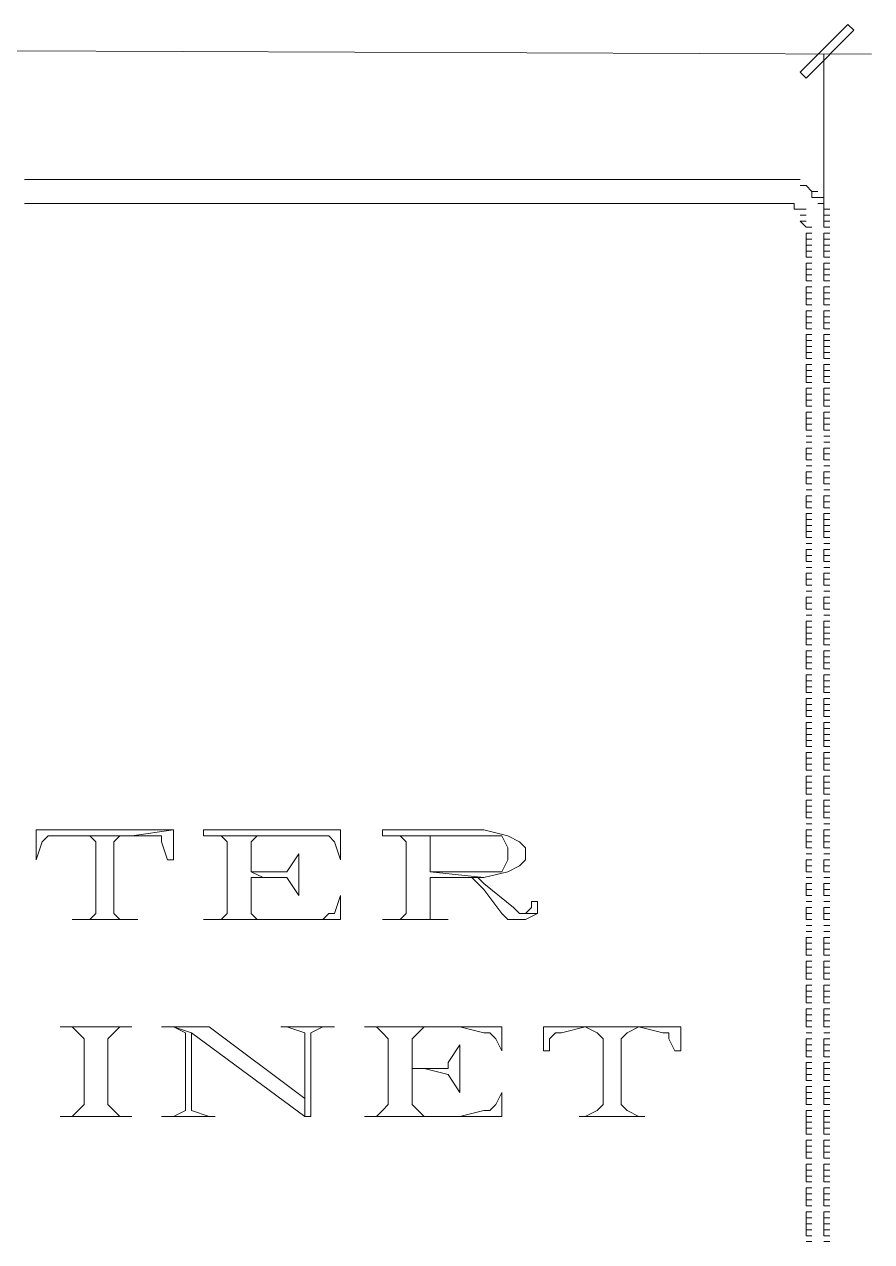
# Model space of a CAD drawing. Header units: inches. Extents: x 0.2 to 10.8, y 0.5 to 8.
# Drawn here: x 8.7217 to 8.9583, y 5.3333 to 5.6733 of the extents above; entities that cross this region are included whole.
import ezdxf

# ---------------------------------------------------------------- set-up
doc = ezdxf.new("R2010")
doc.units = ezdxf.units.IN
doc.header["$MEASUREMENT"] = 0
doc.layers.add('PDF_Geometry', color=7, linetype='Continuous')

msp = doc.modelspace()

# ---------------------------------------------------------------- linework, layer by layer
at = {"layer": 'PDF_Geometry', "lineweight": 13}
for points in [[(8.93833, 5.66), (8.94, 5.65833), (8.95333, 5.67167), (8.95167, 5.67333), (8.93833, 5.66)], [(8.525, 5.66667), (8.95833, 5.665)], [(8.945, 5.61667), (8.945, 5.665)], [(8.72167, 5.63), (8.72333, 5.63)], [(8.72167, 5.63), (8.72333, 5.63)], [(8.72333, 5.63), (8.725, 5.63)], [(8.725, 5.63), (8.72667, 5.63)], [(8.725, 5.63), (8.72667, 5.63)], [(8.72667, 5.63), (8.72833, 5.63)], [(8.72667, 5.63), (8.72833, 5.63)], [(8.72833, 5.63), (8.73, 5.63)], [(8.72833, 5.63), (8.73, 5.63)], [(8.73, 5.63), (8.73167, 5.63)], [(8.73, 5.63), (8.73167, 5.63)], [(8.73167, 5.63), (8.73333, 5.63)], [(8.73333, 5.63), (8.735, 5.63)], [(8.73333, 5.63), (8.735, 5.63)], [(8.735, 5.63), (8.73667, 5.63)], [(8.735, 5.63), (8.73667, 5.63)], [(8.73667, 5.63), (8.73833, 5.63)], [(8.73667, 5.63), (8.73833, 5.63)], [(8.73833, 5.63), (8.74, 5.63)], [(8.74, 5.63), (8.74167, 5.63)], [(8.74, 5.63), (8.74167, 5.63)], [(8.74167, 5.63), (8.74333, 5.63)], [(8.74167, 5.63), (8.74333, 5.63)], [(8.74333, 5.63), (8.745, 5.63)], [(8.74333, 5.63), (8.745, 5.63)], [(8.745, 5.63), (8.74667, 5.63)], [(8.74667, 5.63), (8.74833, 5.63)], [(8.74667, 5.63), (8.74833, 5.63)], [(8.74833, 5.63), (8.75, 5.63)], [(8.74833, 5.63), (8.75, 5.63)], [(8.75, 5.63), (8.75167, 5.63)], [(8.75, 5.63), (8.75167, 5.63)], [(8.75167, 5.63), (8.75333, 5.63)], [(8.75333, 5.63), (8.755, 5.63)], [(8.75333, 5.63), (8.755, 5.63)], [(8.755, 5.63), (8.75667, 5.63)], [(8.755, 5.63), (8.75667, 5.63)], [(8.75667, 5.63), (8.75833, 5.63)], [(8.75667, 5.63), (8.75833, 5.63)], [(8.75833, 5.63), (8.76, 5.63)], [(8.75833, 5.63), (8.76, 5.63)], [(8.76, 5.63), (8.76167, 5.63)], [(8.76, 5.63), (8.76167, 5.63)], [(8.76167, 5.63), (8.76333, 5.63)], [(8.76333, 5.63), (8.765, 5.63)], [(8.76333, 5.63), (8.765, 5.63)], [(8.765, 5.63), (8.76667, 5.63)], [(8.765, 5.63), (8.76667, 5.63)], [(8.76667, 5.63), (8.76833, 5.63)], [(8.76667, 5.63), (8.76833, 5.63)], [(8.76833, 5.63), (8.77, 5.63)], [(8.77, 5.63), (8.77167, 5.63)], [(8.77, 5.63), (8.77167, 5.63)], [(8.77167, 5.63), (8.77333, 5.63)], [(8.77167, 5.63), (8.77333, 5.63)], [(8.77333, 5.63), (8.775, 5.63)], [(8.77333, 5.63), (8.775, 5.63)], [(8.775, 5.63), (8.77667, 5.63)], [(8.77667, 5.63), (8.77833, 5.63)], [(8.77667, 5.63), (8.77833, 5.63)], [(8.77833, 5.63), (8.78, 5.63)], [(8.77833, 5.63), (8.78, 5.63)], [(8.78, 5.63), (8.78167, 5.63)], [(8.78, 5.63), (8.78167, 5.63)], [(8.78167, 5.63), (8.78333, 5.63)], [(8.78333, 5.63), (8.785, 5.63)], [(8.78333, 5.63), (8.785, 5.63)], [(8.785, 5.63), (8.78667, 5.63)], [(8.785, 5.63), (8.78667, 5.63)], [(8.78667, 5.63), (8.78833, 5.63)], [(8.78667, 5.63), (8.78833, 5.63)], [(8.78833, 5.63), (8.79, 5.63)], [(8.78833, 5.63), (8.79, 5.63)], [(8.79, 5.63), (8.79167, 5.63)], [(8.79167, 5.63), (8.79333, 5.63)], [(8.79167, 5.63), (8.79333, 5.63)], [(8.79333, 5.63), (8.795, 5.63)], [(8.79333, 5.63), (8.795, 5.63)], [(8.795, 5.63), (8.79667, 5.63)], [(8.795, 5.63), (8.79667, 5.63)], [(8.79667, 5.63), (8.79833, 5.63)], [(8.79833, 5.63), (8.8, 5.63)], [(8.79833, 5.63), (8.8, 5.63)], [(8.8, 5.63), (8.80167, 5.63)], [(8.8, 5.63), (8.80167, 5.63)], [(8.80167, 5.63), (8.80333, 5.63)], [(8.80167, 5.63), (8.80333, 5.63)], [(8.80333, 5.63), (8.805, 5.63)], [(8.805, 5.63), (8.80667, 5.63)], [(8.805, 5.63), (8.80667, 5.63)], [(8.80667, 5.63), (8.80833, 5.63)], [(8.80667, 5.63), (8.80833, 5.63)], [(8.80833, 5.63), (8.81, 5.63)], [(8.80833, 5.63), (8.81, 5.63)], [(8.81, 5.63), (8.81167, 5.63)], [(8.81, 5.63), (8.81167, 5.63)], [(8.81167, 5.63), (8.81333, 5.63)], [(8.81333, 5.63), (8.815, 5.63)], [(8.81333, 5.63), (8.815, 5.63)], [(8.815, 5.63), (8.81667, 5.63)], [(8.815, 5.63), (8.81667, 5.63)], [(8.81667, 5.63), (8.81833, 5.63)], [(8.81667, 5.63), (8.81833, 5.63)], [(8.81833, 5.63), (8.82, 5.63)], [(8.82, 5.63), (8.82167, 5.63)], [(8.82, 5.63), (8.82167, 5.63)], [(8.82167, 5.63), (8.82333, 5.63)], [(8.82167, 5.63), (8.82333, 5.63)], [(8.82333, 5.63), (8.825, 5.63)], [(8.82333, 5.63), (8.825, 5.63)], [(8.825, 5.63), (8.82667, 5.63)], [(8.82667, 5.63), (8.82833, 5.63)], [(8.82667, 5.63), (8.82833, 5.63)], [(8.82833, 5.63), (8.83, 5.63)], [(8.82833, 5.63), (8.83, 5.63)], [(8.83, 5.63), (8.83167, 5.63)], [(8.83, 5.63), (8.83167, 5.63)], [(8.83167, 5.63), (8.83333, 5.63)], [(8.83333, 5.63), (8.835, 5.63)], [(8.83333, 5.63), (8.835, 5.63)], [(8.835, 5.63), (8.83667, 5.63)], [(8.835, 5.63), (8.83667, 5.63)], [(8.83667, 5.63), (8.83833, 5.63)], [(8.83667, 5.63), (8.83833, 5.63)], [(8.83833, 5.63), (8.84, 5.63)], [(8.83833, 5.63), (8.84, 5.63)], [(8.84, 5.63), (8.84167, 5.63)], [(8.84167, 5.63), (8.84333, 5.63)], [(8.84167, 5.63), (8.84333, 5.63)], [(8.84333, 5.63), (8.845, 5.63)], [(8.84333, 5.63), (8.845, 5.63)], [(8.845, 5.63), (8.84667, 5.63)], [(8.845, 5.63), (8.84667, 5.63)], [(8.84667, 5.63), (8.84833, 5.63)], [(8.84833, 5.63), (8.85, 5.63)], [(8.84833, 5.63), (8.85, 5.63)], [(8.85, 5.63), (8.85167, 5.63)], [(8.85, 5.63), (8.85167, 5.63)], [(8.85167, 5.63), (8.85333, 5.63)], [(8.85167, 5.63), (8.85333, 5.63)], [(8.85333, 5.63), (8.855, 5.63)], [(8.855, 5.63), (8.85667, 5.63)], [(8.855, 5.63), (8.85667, 5.63)], [(8.85667, 5.63), (8.85833, 5.63)], [(8.85667, 5.63), (8.85833, 5.63)], [(8.85833, 5.63), (8.86, 5.63)], [(8.85833, 5.63), (8.86, 5.63)], [(8.86, 5.63), (8.86167, 5.63)], [(8.86167, 5.63), (8.86333, 5.63)], [(8.86167, 5.63), (8.86333, 5.63)], [(8.86333, 5.63), (8.865, 5.63)], [(8.86333, 5.63), (8.865, 5.63)], [(8.865, 5.63), (8.86667, 5.63)], [(8.865, 5.63), (8.86667, 5.63)], [(8.86667, 5.63), (8.86833, 5.63)], [(8.86667, 5.63), (8.86833, 5.63)], [(8.86833, 5.63), (8.87, 5.63)], [(8.86833, 5.63), (8.87, 5.63)], [(8.87, 5.63), (8.87167, 5.63)], [(8.87167, 5.63), (8.87333, 5.63)], [(8.87167, 5.63), (8.87333, 5.63)], [(8.87333, 5.63), (8.875, 5.63)], [(8.87333, 5.63), (8.875, 5.63)], [(8.875, 5.63), (8.87667, 5.63)], [(8.875, 5.63), (8.87667, 5.63)], [(8.87667, 5.63), (8.87833, 5.63)], [(8.87833, 5.63), (8.88, 5.63)], [(8.87833, 5.63), (8.88, 5.63)], [(8.88, 5.63), (8.88167, 5.63)], [(8.88, 5.63), (8.88167, 5.63)], [(8.88167, 5.63), (8.88333, 5.63)], [(8.88167, 5.63), (8.88333, 5.63)], [(8.88333, 5.63), (8.885, 5.63)], [(8.885, 5.63), (8.88667, 5.63)], [(8.885, 5.63), (8.88667, 5.63)], [(8.88667, 5.63), (8.88833, 5.63)], [(8.88667, 5.63), (8.88833, 5.63)], [(8.88833, 5.63), (8.89, 5.63)], [(8.88833, 5.63), (8.89, 5.63)], [(8.89, 5.63), (8.89167, 5.63)], [(8.89167, 5.63), (8.89333, 5.63)], [(8.89167, 5.63), (8.89333, 5.63)], [(8.89333, 5.63), (8.895, 5.63)], [(8.89333, 5.63), (8.895, 5.63)], [(8.895, 5.63), (8.89667, 5.63)], [(8.895, 5.63), (8.89667, 5.63)], [(8.89667, 5.63), (8.89833, 5.63)], [(8.89667, 5.63), (8.89833, 5.63)], [(8.89833, 5.63), (8.9, 5.63)], [(8.9, 5.63), (8.90167, 5.63)], [(8.9, 5.63), (8.90167, 5.63)], [(8.90167, 5.63), (8.90333, 5.63)], [(8.90167, 5.63), (8.90333, 5.63)], [(8.90333, 5.63), (8.905, 5.63)], [(8.90333, 5.63), (8.905, 5.63)], [(8.905, 5.63), (8.90667, 5.63)], [(8.90667, 5.63), (8.90833, 5.63)], [(8.90667, 5.63), (8.90833, 5.63)], [(8.90833, 5.63), (8.91, 5.63)], [(8.90833, 5.63), (8.91, 5.63)], [(8.91, 5.63), (8.91167, 5.63)], [(8.91, 5.63), (8.91167, 5.63)], [(8.91167, 5.63), (8.91333, 5.63)], [(8.91333, 5.63), (8.915, 5.63)], [(8.91333, 5.63), (8.915, 5.63)], [(8.915, 5.63), (8.91667, 5.63)], [(8.915, 5.63), (8.91667, 5.63)], [(8.91667, 5.63), (8.91833, 5.63)], [(8.91667, 5.63), (8.91833, 5.63)], [(8.91833, 5.63), (8.92, 5.63)], [(8.92, 5.63), (8.92167, 5.63)], [(8.92, 5.63), (8.92167, 5.63)], [(8.92167, 5.63), (8.92333, 5.63)], [(8.92167, 5.63), (8.92333, 5.63)], [(8.92333, 5.63), (8.925, 5.63)], [(8.92333, 5.63), (8.925, 5.63)], [(8.925, 5.63), (8.92667, 5.63)], [(8.925, 5.63), (8.92667, 5.63)], [(8.92667, 5.63), (8.92833, 5.63)], [(8.92833, 5.63), (8.93, 5.63)], [(8.92833, 5.63), (8.93, 5.63)], [(8.93, 5.63), (8.93167, 5.63)], [(8.93, 5.63), (8.93167, 5.63)], [(8.93167, 5.63), (8.93333, 5.63)], [(8.93167, 5.63), (8.93333, 5.63)], [(8.93333, 5.63), (8.935, 5.63)], [(8.93333, 5.63), (8.935, 5.63)], [(8.93333, 5.63), (8.935, 5.63)], [(8.935, 5.63), (8.93667, 5.63)], [(8.935, 5.63), (8.93667, 5.63)], [(8.93667, 5.63), (8.93833, 5.63)], [(8.93667, 5.63), (8.93833, 5.63)], [(8.93833, 5.62833), (8.94, 5.62833)], [(8.93833, 5.62833), (8.94, 5.62833)], [(8.94, 5.62833), (8.94167, 5.62667)], [(8.94167, 5.62667), (8.94333, 5.62667)], [(8.94167, 5.62667), (8.94167, 5.625)], [(8.94167, 5.625), (8.94333, 5.625)], [(8.94333, 5.625), (8.945, 5.625)], [(8.72167, 5.62333), (8.72333, 5.62333)], [(8.72167, 5.62333), (8.72333, 5.62333)], [(8.72333, 5.62333), (8.725, 5.62333)], [(8.725, 5.62333), (8.72667, 5.62333)], [(8.725, 5.62333), (8.72667, 5.62333)], [(8.72667, 5.62333), (8.72833, 5.62333)], [(8.72667, 5.62333), (8.72833, 5.62333)], [(8.72833, 5.62333), (8.73, 5.62333)], [(8.72833, 5.62333), (8.73, 5.62333)], [(8.73, 5.62333), (8.73167, 5.62333)], [(8.73, 5.62333), (8.73167, 5.62333)], [(8.73167, 5.62333), (8.73333, 5.62333)], [(8.73333, 5.62333), (8.735, 5.62333)], [(8.73333, 5.62333), (8.735, 5.62333)], [(8.735, 5.62333), (8.73667, 5.62333)], [(8.735, 5.62333), (8.73667, 5.62333)], [(8.73667, 5.62333), (8.73833, 5.62333)], [(8.73667, 5.62333), (8.73833, 5.62333)], [(8.73833, 5.62333), (8.74, 5.62333)], [(8.74, 5.62333), (8.74167, 5.62333)], [(8.74, 5.62333), (8.74167, 5.62333)], [(8.74167, 5.62333), (8.74333, 5.62333)], [(8.74167, 5.62333), (8.74333, 5.62333)], [(8.74333, 5.62333), (8.745, 5.62333)], [(8.74333, 5.62333), (8.745, 5.62333)], [(8.745, 5.62333), (8.74667, 5.62333)], [(8.74667, 5.62333), (8.74833, 5.62333)], [(8.74667, 5.62333), (8.74833, 5.62333)], [(8.74833, 5.62333), (8.75, 5.62333)], [(8.74833, 5.62333), (8.75, 5.62333)], [(8.75, 5.62333), (8.75167, 5.62333)], [(8.75, 5.62333), (8.75167, 5.62333)], [(8.75167, 5.62333), (8.75333, 5.62333)], [(8.75333, 5.62333), (8.755, 5.62333)], [(8.75333, 5.62333), (8.755, 5.62333)], [(8.755, 5.62333), (8.75667, 5.62333)], [(8.755, 5.62333), (8.75667, 5.62333)], [(8.75667, 5.62333), (8.75833, 5.62333)], [(8.75667, 5.62333), (8.75833, 5.62333)], [(8.75833, 5.62333), (8.76, 5.62333)], [(8.75833, 5.62333), (8.76, 5.62333)], [(8.76, 5.62333), (8.76167, 5.62333)], [(8.76, 5.62333), (8.76167, 5.62333)], [(8.76167, 5.62333), (8.76333, 5.62333)], [(8.76333, 5.62333), (8.765, 5.62333)], [(8.76333, 5.62333), (8.765, 5.62333)], [(8.765, 5.62333), (8.76667, 5.62333)], [(8.765, 5.62333), (8.76667, 5.62333)], [(8.76667, 5.62333), (8.76833, 5.62333)], [(8.76667, 5.62333), (8.76833, 5.62333)], [(8.76833, 5.62333), (8.77, 5.62333)], [(8.77, 5.62333), (8.77167, 5.62333)], [(8.77, 5.62333), (8.77167, 5.62333)], [(8.77167, 5.62333), (8.77333, 5.62333)], [(8.77167, 5.62333), (8.77333, 5.62333)], [(8.77333, 5.62333), (8.775, 5.62333)], [(8.77333, 5.62333), (8.775, 5.62333)], [(8.775, 5.62333), (8.77667, 5.62333)], [(8.77667, 5.62333), (8.77833, 5.62333)], [(8.77667, 5.62333), (8.77833, 5.62333)], [(8.77833, 5.62333), (8.78, 5.62333)], [(8.77833, 5.62333), (8.78, 5.62333)], [(8.78, 5.62333), (8.78167, 5.62333)], [(8.78, 5.62333), (8.78167, 5.62333)], [(8.78167, 5.62333), (8.78333, 5.62333)], [(8.78333, 5.62333), (8.785, 5.62333)], [(8.78333, 5.62333), (8.785, 5.62333)], [(8.785, 5.62333), (8.78667, 5.62333)], [(8.785, 5.62333), (8.78667, 5.62333)], [(8.78667, 5.62333), (8.78833, 5.62333)], [(8.78667, 5.62333), (8.78833, 5.62333)], [(8.78833, 5.62333), (8.79, 5.62333)], [(8.78833, 5.62333), (8.79, 5.62333)], [(8.79, 5.62333), (8.79167, 5.62333)], [(8.79167, 5.62333), (8.79333, 5.62333)], [(8.79167, 5.62333), (8.79333, 5.62333)], [(8.79333, 5.62333), (8.795, 5.62333)], [(8.79333, 5.62333), (8.795, 5.62333)], [(8.795, 5.62333), (8.79667, 5.62333)], [(8.795, 5.62333), (8.79667, 5.62333)], [(8.79667, 5.62333), (8.79833, 5.62333)], [(8.79833, 5.62333), (8.8, 5.62333)], [(8.79833, 5.62333), (8.8, 5.62333)], [(8.8, 5.62333), (8.80167, 5.62333)], [(8.8, 5.62333), (8.80167, 5.62333)], [(8.80167, 5.62333), (8.80333, 5.62333)], [(8.80167, 5.62333), (8.80333, 5.62333)], [(8.80333, 5.62333), (8.805, 5.62333)], [(8.805, 5.62333), (8.80667, 5.62333)], [(8.805, 5.62333), (8.80667, 5.62333)], [(8.80667, 5.62333), (8.80833, 5.62333)], [(8.80667, 5.62333), (8.80833, 5.62333)], [(8.80833, 5.62333), (8.81, 5.62333)], [(8.80833, 5.62333), (8.81, 5.62333)], [(8.81, 5.62333), (8.81167, 5.62333)], [(8.81, 5.62333), (8.81167, 5.62333)], [(8.81167, 5.62333), (8.81333, 5.62333)], [(8.81333, 5.62333), (8.815, 5.62333)], [(8.81333, 5.62333), (8.815, 5.62333)], [(8.815, 5.62333), (8.81667, 5.62333)], [(8.815, 5.62333), (8.81667, 5.62333)], [(8.81667, 5.62333), (8.81833, 5.62333)], [(8.81667, 5.62333), (8.81833, 5.62333)], [(8.81833, 5.62333), (8.82, 5.62333)], [(8.82, 5.62333), (8.82167, 5.62333)], [(8.82, 5.62333), (8.82167, 5.62333)], [(8.82167, 5.62333), (8.82333, 5.62333)], [(8.82167, 5.62333), (8.82333, 5.62333)], [(8.82333, 5.62333), (8.825, 5.62333)], [(8.82333, 5.62333), (8.825, 5.62333)], [(8.825, 5.62333), (8.82667, 5.62333)], [(8.82667, 5.62333), (8.82833, 5.62333)], [(8.82667, 5.62333), (8.82833, 5.62333)], [(8.82833, 5.62333), (8.83, 5.62333)], [(8.82833, 5.62333), (8.83, 5.62333)], [(8.83, 5.62333), (8.83167, 5.62333)], [(8.83, 5.62333), (8.83167, 5.62333)], [(8.83167, 5.62333), (8.83333, 5.62333)], [(8.83333, 5.62333), (8.835, 5.62333)], [(8.83333, 5.62333), (8.835, 5.62333)], [(8.835, 5.62333), (8.83667, 5.62333)], [(8.835, 5.62333), (8.83667, 5.62333)], [(8.83667, 5.62333), (8.83833, 5.62333)], [(8.83667, 5.62333), (8.83833, 5.62333)], [(8.83833, 5.62333), (8.84, 5.62333)], [(8.83833, 5.62333), (8.84, 5.62333)], [(8.84, 5.62333), (8.84167, 5.62333)], [(8.84167, 5.62333), (8.84333, 5.62333)], [(8.84167, 5.62333), (8.84333, 5.62333)], [(8.84333, 5.62333), (8.845, 5.62333)], [(8.84333, 5.62333), (8.845, 5.62333)], [(8.845, 5.62333), (8.84667, 5.62333)], [(8.845, 5.62333), (8.84667, 5.62333)], [(8.84667, 5.62333), (8.84833, 5.62333)], [(8.84833, 5.62333), (8.85, 5.62333)], [(8.84833, 5.62333), (8.85, 5.62333)], [(8.85, 5.62333), (8.85167, 5.62333)], [(8.85, 5.62333), (8.85167, 5.62333)], [(8.85167, 5.62333), (8.85333, 5.62333)], [(8.85167, 5.62333), (8.85333, 5.62333)], [(8.85333, 5.62333), (8.855, 5.62333)], [(8.855, 5.62333), (8.85667, 5.62333)], [(8.855, 5.62333), (8.85667, 5.62333)], [(8.85667, 5.62333), (8.85833, 5.62333)], [(8.85667, 5.62333), (8.85833, 5.62333)], [(8.85833, 5.62333), (8.86, 5.62333)], [(8.85833, 5.62333), (8.86, 5.62333)], [(8.86, 5.62333), (8.86167, 5.62333)], [(8.86167, 5.62333), (8.86333, 5.62333)], [(8.86167, 5.62333), (8.86333, 5.62333)], [(8.86333, 5.62333), (8.865, 5.62333)], [(8.86333, 5.62333), (8.865, 5.62333)], [(8.865, 5.62333), (8.86667, 5.62333)], [(8.865, 5.62333), (8.86667, 5.62333)], [(8.86667, 5.62333), (8.86833, 5.62333)], [(8.86667, 5.62333), (8.86833, 5.62333)], [(8.86833, 5.62333), (8.87, 5.62333)], [(8.86833, 5.62333), (8.87, 5.62333)], [(8.87, 5.62333), (8.87167, 5.62333)], [(8.87167, 5.62333), (8.87333, 5.62333)], [(8.87167, 5.62333), (8.87333, 5.62333)], [(8.87333, 5.62333), (8.875, 5.62333)], [(8.87333, 5.62333), (8.875, 5.62333)], [(8.875, 5.62333), (8.87667, 5.62333)], [(8.875, 5.62333), (8.87667, 5.62333)], [(8.87667, 5.62333), (8.87833, 5.62333)], [(8.87833, 5.62333), (8.88, 5.62333)], [(8.87833, 5.62333), (8.88, 5.62333)], [(8.88, 5.62333), (8.88167, 5.62333)], [(8.88, 5.62333), (8.88167, 5.62333)], [(8.88167, 5.62333), (8.88333, 5.62333)], [(8.88167, 5.62333), (8.88333, 5.62333)], [(8.88333, 5.62333), (8.885, 5.62333)], [(8.885, 5.62333), (8.88667, 5.62333)], [(8.885, 5.62333), (8.88667, 5.62333)], [(8.88667, 5.62333), (8.88833, 5.62333)], [(8.88667, 5.62333), (8.88833, 5.62333)], [(8.88833, 5.62333), (8.89, 5.62333)], [(8.88833, 5.62333), (8.89, 5.62333)], [(8.89, 5.62333), (8.89167, 5.62333)], [(8.89167, 5.62333), (8.89333, 5.62333)], [(8.89167, 5.62333), (8.89333, 5.62333)], [(8.89333, 5.62333), (8.895, 5.62333)], [(8.89333, 5.62333), (8.895, 5.62333)], [(8.895, 5.62333), (8.89667, 5.62333)], [(8.895, 5.62333), (8.89667, 5.62333)], [(8.89667, 5.62333), (8.89833, 5.62333)], [(8.89667, 5.62333), (8.89833, 5.62333)], [(8.89833, 5.62333), (8.9, 5.62333)], [(8.9, 5.62333), (8.90167, 5.62333)], [(8.9, 5.62333), (8.90167, 5.62333)], [(8.90167, 5.62333), (8.90333, 5.62333)], [(8.90167, 5.62333), (8.90333, 5.62333)], [(8.90333, 5.62333), (8.905, 5.62333)], [(8.90333, 5.62333), (8.905, 5.62333)], [(8.905, 5.62333), (8.90667, 5.62333)], [(8.90667, 5.62333), (8.90833, 5.62333)], [(8.90667, 5.62333), (8.90833, 5.62333)], [(8.90833, 5.62333), (8.91, 5.62333)], [(8.90833, 5.62333), (8.91, 5.62333)], [(8.91, 5.62333), (8.91167, 5.62333)], [(8.91, 5.62333), (8.91167, 5.62333)], [(8.91167, 5.62333), (8.91333, 5.62333)], [(8.91333, 5.62333), (8.915, 5.62333)], [(8.91333, 5.62333), (8.915, 5.62333)], [(8.915, 5.62333), (8.91667, 5.62333)], [(8.915, 5.62333), (8.91667, 5.62333)], [(8.91667, 5.62333), (8.91833, 5.62333)], [(8.91667, 5.62333), (8.91833, 5.62333)], [(8.91833, 5.62333), (8.92, 5.62333)], [(8.92, 5.62333), (8.92167, 5.62333)], [(8.92, 5.62333), (8.92167, 5.62333)], [(8.92167, 5.62333), (8.92333, 5.62333)], [(8.92167, 5.62333), (8.92333, 5.62333)], [(8.92333, 5.62333), (8.925, 5.62333)], [(8.92333, 5.62333), (8.925, 5.62333)], [(8.925, 5.62333), (8.92667, 5.62333)], [(8.925, 5.62333), (8.92667, 5.62333)], [(8.92667, 5.62333), (8.92833, 5.62333)], [(8.92833, 5.62333), (8.93, 5.62333)], [(8.92833, 5.62333), (8.93, 5.62333)], [(8.93, 5.62333), (8.93167, 5.62333)], [(8.93, 5.62333), (8.93167, 5.62333)], [(8.93167, 5.62333), (8.93333, 5.62333)], [(8.93167, 5.62333), (8.93333, 5.62333)], [(8.93333, 5.62333), (8.935, 5.62333)], [(8.93333, 5.62333), (8.935, 5.62333)], [(8.93333, 5.62333), (8.935, 5.62333)], [(8.935, 5.62333), (8.93667, 5.62333)], [(8.935, 5.62333), (8.93667, 5.62333)], [(8.93667, 5.62333), (8.93667, 5.62167)], [(8.93667, 5.62167), (8.93833, 5.62167)], [(8.93833, 5.62167), (8.94, 5.62167)], [(8.94333, 5.62333), (8.945, 5.62333)], [(8.94333, 5.62333), (8.945, 5.62333)], [(8.945, 5.62167), (8.94667, 5.62167)], [(8.945, 5.62167), (8.94667, 5.62167)], [(8.93833, 5.62), (8.94, 5.62)], [(8.93833, 5.62), (8.94, 5.62)], [(8.93833, 5.61833), (8.94, 5.61833)], [(8.93833, 5.61833), (8.94, 5.61667)], [(8.945, 5.62), (8.94667, 5.62)], [(8.945, 5.62), (8.945, 5.61833)], [(8.945, 5.61833), (8.94667, 5.61833)], [(8.945, 5.61833), (8.945, 5.61667)], [(8.94, 5.61667), (8.94167, 5.61667)], [(8.94, 5.61667), (8.94167, 5.61667)], [(8.94, 5.61667), (8.94167, 5.61667)], [(8.94, 5.615), (8.94167, 5.615)], [(8.94, 5.615), (8.94, 5.61333)], [(8.945, 5.61667), (8.94667, 5.61667)], [(8.945, 5.61667), (8.94667, 5.61667)], [(8.945, 5.61667), (8.94667, 5.61667)], [(8.945, 5.615), (8.94667, 5.615)], [(8.945, 5.615), (8.945, 5.61333)], [(8.94, 5.61333), (8.94167, 5.61333)], [(8.94, 5.61333), (8.94, 5.61167)], [(8.94, 5.61167), (8.94167, 5.61167)], [(8.94, 5.61167), (8.94, 5.61)], [(8.94, 5.61), (8.94167, 5.61)], [(8.94, 5.61), (8.94, 5.60833)], [(8.945, 5.61333), (8.94667, 5.61333)], [(8.945, 5.61333), (8.945, 5.61167)], [(8.945, 5.61167), (8.94667, 5.61167)], [(8.945, 5.61167), (8.945, 5.61)], [(8.945, 5.61), (8.94667, 5.61)], [(8.945, 5.61), (8.945, 5.60833)], [(8.94, 5.60833), (8.94167, 5.60833)], [(8.94, 5.60667), (8.94167, 5.60667)], [(8.94, 5.60667), (8.94, 5.605)], [(8.945, 5.60833), (8.94667, 5.60833)], [(8.945, 5.60667), (8.94667, 5.60667)], [(8.945, 5.60667), (8.945, 5.605)], [(8.94, 5.605), (8.94167, 5.605)], [(8.94, 5.605), (8.94, 5.60333)], [(8.94, 5.60333), (8.94167, 5.60333)], [(8.94, 5.60333), (8.94, 5.60167)], [(8.945, 5.605), (8.94667, 5.605)], [(8.945, 5.605), (8.945, 5.60333)], [(8.945, 5.60333), (8.94667, 5.60333)], [(8.945, 5.60333), (8.945, 5.60167)], [(8.94, 5.60167), (8.94167, 5.60167)], [(8.94, 5.6), (8.94167, 5.6)], [(8.94, 5.6), (8.94, 5.59833)], [(8.945, 5.60167), (8.94667, 5.60167)], [(8.945, 5.6), (8.94667, 5.6)], [(8.945, 5.6), (8.945, 5.59833)], [(8.94, 5.59833), (8.94167, 5.59833)], [(8.94, 5.59833), (8.94, 5.59667)], [(8.94, 5.59667), (8.94167, 5.59667)], [(8.94, 5.59667), (8.94, 5.595)], [(8.945, 5.59833), (8.94667, 5.59833)], [(8.945, 5.59833), (8.945, 5.59667)], [(8.945, 5.59667), (8.94667, 5.59667)], [(8.945, 5.59667), (8.945, 5.595)], [(8.94, 5.595), (8.94167, 5.595)], [(8.94, 5.59333), (8.94167, 5.59333)], [(8.94, 5.59333), (8.94, 5.59167)], [(8.945, 5.595), (8.94667, 5.595)], [(8.945, 5.59333), (8.94667, 5.59333)], [(8.945, 5.59333), (8.945, 5.59167)], [(8.94, 5.59167), (8.94167, 5.59167)], [(8.94, 5.59167), (8.94, 5.59)], [(8.94, 5.59), (8.94167, 5.59)], [(8.94, 5.59), (8.94, 5.58833)], [(8.945, 5.59167), (8.94667, 5.59167)], [(8.945, 5.59167), (8.945, 5.59)], [(8.945, 5.59), (8.94667, 5.59)], [(8.945, 5.59), (8.945, 5.58833)], [(8.94, 5.58833), (8.94167, 5.58833)], [(8.94, 5.58667), (8.94167, 5.58667)], [(8.94, 5.58667), (8.94, 5.585)], [(8.945, 5.58833), (8.94667, 5.58833)], [(8.945, 5.58667), (8.94667, 5.58667)], [(8.945, 5.58667), (8.945, 5.585)], [(8.94, 5.585), (8.94167, 5.585)], [(8.94, 5.585), (8.94, 5.58333)], [(8.94, 5.58333), (8.94167, 5.58333)], [(8.94, 5.58333), (8.94, 5.58167)], [(8.945, 5.585), (8.94667, 5.585)], [(8.945, 5.585), (8.945, 5.58333)], [(8.945, 5.58333), (8.94667, 5.58333)], [(8.945, 5.58333), (8.945, 5.58167)], [(8.94, 5.58167), (8.94167, 5.58167)], [(8.94, 5.58167), (8.94, 5.58)], [(8.94, 5.58), (8.94167, 5.58)], [(8.945, 5.58167), (8.94667, 5.58167)], [(8.945, 5.58167), (8.945, 5.58)], [(8.945, 5.58), (8.94667, 5.58)], [(8.94, 5.57833), (8.94167, 5.57833)], [(8.94, 5.57833), (8.94, 5.57667)], [(8.94, 5.57667), (8.94167, 5.57667)], [(8.94, 5.57667), (8.94, 5.575)], [(8.945, 5.57833), (8.94667, 5.57833)], [(8.945, 5.57833), (8.945, 5.57667)], [(8.945, 5.57667), (8.94667, 5.57667)], [(8.945, 5.57667), (8.945, 5.575)], [(8.94, 5.575), (8.94167, 5.575)], [(8.94, 5.575), (8.94, 5.57333)], [(8.94, 5.57333), (8.94167, 5.57333)], [(8.945, 5.575), (8.94667, 5.575)], [(8.945, 5.575), (8.945, 5.57333)], [(8.945, 5.57333), (8.94667, 5.57333)], [(8.94, 5.57167), (8.94167, 5.57167)], [(8.94, 5.57167), (8.94, 5.57)], [(8.94, 5.57), (8.94167, 5.57)], [(8.94, 5.57), (8.94, 5.56833)], [(8.945, 5.57167), (8.94667, 5.57167)], [(8.945, 5.57167), (8.945, 5.57)], [(8.945, 5.57), (8.94667, 5.57)], [(8.945, 5.57), (8.945, 5.56833)], [(8.94, 5.56833), (8.94167, 5.56833)], [(8.94, 5.56833), (8.94, 5.56667)], [(8.94, 5.56667), (8.94167, 5.56667)], [(8.945, 5.56833), (8.94667, 5.56833)], [(8.945, 5.56833), (8.945, 5.56667)], [(8.945, 5.56667), (8.94667, 5.56667)], [(8.94, 5.565), (8.94167, 5.565)], [(8.94, 5.565), (8.94, 5.56333)], [(8.94, 5.56333), (8.94167, 5.56333)], [(8.94, 5.56333), (8.94, 5.56167)], [(8.945, 5.565), (8.94667, 5.565)], [(8.945, 5.565), (8.945, 5.56333)], [(8.945, 5.56333), (8.94667, 5.56333)], [(8.945, 5.56333), (8.945, 5.56167)], [(8.94, 5.56167), (8.94167, 5.56167)], [(8.94, 5.56167), (8.94, 5.56)], [(8.94, 5.56), (8.94167, 5.56)], [(8.945, 5.56167), (8.94667, 5.56167)], [(8.945, 5.56167), (8.945, 5.56)], [(8.945, 5.56), (8.94667, 5.56)], [(8.94, 5.55833), (8.94167, 5.55833)], [(8.94, 5.55833), (8.94167, 5.55833)], [(8.94, 5.55667), (8.94167, 5.55667)], [(8.94, 5.55667), (8.94167, 5.55667)], [(8.945, 5.55833), (8.94667, 5.55833)], [(8.945, 5.55833), (8.94667, 5.55833)], [(8.945, 5.55667), (8.94667, 5.55667)], [(8.945, 5.55667), (8.94667, 5.55667)], [(8.94, 5.555), (8.94167, 5.555)], [(8.94, 5.555), (8.94, 5.55333)], [(8.94, 5.55333), (8.94167, 5.55333)], [(8.94, 5.55333), (8.94, 5.55167)], [(8.945, 5.555), (8.94667, 5.555)], [(8.945, 5.555), (8.945, 5.55333)], [(8.945, 5.55333), (8.94667, 5.55333)], [(8.945, 5.55333), (8.945, 5.55167)], [(8.94, 5.55167), (8.94167, 5.55167)], [(8.94, 5.55), (8.94167, 5.55)], [(8.94, 5.55), (8.94167, 5.55)], [(8.945, 5.55167), (8.94667, 5.55167)], [(8.945, 5.55), (8.94667, 5.55)], [(8.945, 5.55), (8.94667, 5.55)], [(8.94, 5.54833), (8.94167, 5.54833)], [(8.94, 5.54833), (8.94, 5.54667)], [(8.94, 5.54667), (8.94167, 5.54667)], [(8.94, 5.54667), (8.94, 5.545)], [(8.945, 5.54833), (8.94667, 5.54833)], [(8.945, 5.54833), (8.945, 5.54667)], [(8.945, 5.54667), (8.94667, 5.54667)], [(8.945, 5.54667), (8.945, 5.545)], [(8.94, 5.545), (8.94167, 5.545)], [(8.94, 5.54333), (8.94167, 5.54333)], [(8.94, 5.54333), (8.94167, 5.54333)], [(8.945, 5.545), (8.94667, 5.545)], [(8.945, 5.54333), (8.94667, 5.54333)], [(8.945, 5.54333), (8.94667, 5.54333)], [(8.94, 5.54167), (8.94167, 5.54167)], [(8.94, 5.54167), (8.94, 5.54)], [(8.94, 5.54), (8.94167, 5.54)], [(8.94, 5.54), (8.94, 5.53833)], [(8.945, 5.54167), (8.94667, 5.54167)], [(8.945, 5.54167), (8.945, 5.54)], [(8.945, 5.54), (8.94667, 5.54)], [(8.945, 5.54), (8.945, 5.53833)], [(8.94, 5.53833), (8.94167, 5.53833)], [(8.94, 5.53667), (8.94167, 5.53667)], [(8.94, 5.53667), (8.94, 5.535)], [(8.945, 5.53833), (8.94667, 5.53833)], [(8.945, 5.53667), (8.94667, 5.53667)], [(8.945, 5.53667), (8.945, 5.535)], [(8.94, 5.535), (8.94167, 5.535)], [(8.94, 5.535), (8.94, 5.53333)], [(8.94, 5.53333), (8.94167, 5.53333)], [(8.94, 5.53333), (8.94, 5.53167)], [(8.945, 5.535), (8.94667, 5.535)], [(8.945, 5.535), (8.945, 5.53333)], [(8.945, 5.53333), (8.94667, 5.53333)], [(8.945, 5.53333), (8.945, 5.53167)], [(8.94, 5.53167), (8.94167, 5.53167)], [(8.94, 5.53167), (8.94, 5.53)], [(8.94, 5.53), (8.94167, 5.53)], [(8.945, 5.53167), (8.94667, 5.53167)], [(8.945, 5.53167), (8.945, 5.53)], [(8.945, 5.53), (8.94667, 5.53)], [(8.94, 5.52833), (8.94167, 5.52833)], [(8.94, 5.52833), (8.94167, 5.52833)], [(8.94, 5.52667), (8.94167, 5.52667)], [(8.94, 5.52667), (8.94, 5.525)], [(8.94, 5.525), (8.94167, 5.525)], [(8.94, 5.525), (8.94, 5.52333)], [(8.945, 5.52833), (8.94667, 5.52833)], [(8.945, 5.52833), (8.94667, 5.52833)], [(8.945, 5.52667), (8.94667, 5.52667)], [(8.945, 5.52667), (8.945, 5.525)], [(8.945, 5.525), (8.94667, 5.525)], [(8.945, 5.525), (8.945, 5.52333)], [(8.94, 5.52333), (8.94167, 5.52333)], [(8.94, 5.52167), (8.94167, 5.52167)], [(8.94, 5.52167), (8.94167, 5.52167)], [(8.945, 5.52333), (8.94667, 5.52333)], [(8.945, 5.52167), (8.94667, 5.52167)], [(8.945, 5.52167), (8.94667, 5.52167)], [(8.94, 5.52), (8.94167, 5.52)], [(8.94, 5.52), (8.94, 5.51833)], [(8.94, 5.51833), (8.94167, 5.51833)], [(8.94, 5.51833), (8.94, 5.51667)], [(8.945, 5.52), (8.94667, 5.52)], [(8.945, 5.52), (8.945, 5.51833)], [(8.945, 5.51833), (8.94667, 5.51833)], [(8.945, 5.51833), (8.945, 5.51667)], [(8.94, 5.51667), (8.94167, 5.51667)], [(8.94, 5.515), (8.94167, 5.515)], [(8.94, 5.515), (8.94167, 5.515)], [(8.945, 5.51667), (8.94667, 5.51667)], [(8.945, 5.515), (8.94667, 5.515)], [(8.945, 5.515), (8.94667, 5.515)], [(8.94, 5.51333), (8.94167, 5.51333)], [(8.94, 5.51333), (8.94, 5.51167)], [(8.94, 5.51167), (8.94167, 5.51167)], [(8.94, 5.51167), (8.94, 5.51)], [(8.945, 5.51333), (8.94667, 5.51333)], [(8.945, 5.51333), (8.945, 5.51167)], [(8.945, 5.51167), (8.94667, 5.51167)], [(8.945, 5.51167), (8.945, 5.51)], [(8.94, 5.51), (8.94167, 5.51)], [(8.94, 5.50833), (8.94167, 5.50833)], [(8.94, 5.50833), (8.94167, 5.50833)], [(8.945, 5.51), (8.94667, 5.51)], [(8.945, 5.50833), (8.94667, 5.50833)], [(8.945, 5.50833), (8.94667, 5.50833)], [(8.94, 5.50667), (8.94167, 5.50667)], [(8.94, 5.50667), (8.94, 5.505)], [(8.94, 5.505), (8.94167, 5.505)], [(8.94, 5.505), (8.94, 5.50333)], [(8.945, 5.50667), (8.94667, 5.50667)], [(8.945, 5.50667), (8.945, 5.505)], [(8.945, 5.505), (8.94667, 5.505)], [(8.945, 5.505), (8.945, 5.50333)], [(8.94, 5.50333), (8.94167, 5.50333)], [(8.94, 5.50333), (8.94, 5.50167)], [(8.94, 5.50167), (8.94167, 5.50167)], [(8.94, 5.50167), (8.94, 5.5)], [(8.945, 5.50333), (8.94667, 5.50333)], [(8.945, 5.50333), (8.945, 5.50167)], [(8.945, 5.50167), (8.94667, 5.50167)], [(8.945, 5.50167), (8.945, 5.5)], [(8.94, 5.5), (8.94167, 5.5)], [(8.94, 5.49833), (8.94167, 5.49833)], [(8.94, 5.49833), (8.94, 5.49667)], [(8.945, 5.5), (8.94667, 5.5)], [(8.945, 5.49833), (8.94667, 5.49833)], [(8.945, 5.49833), (8.945, 5.49667)], [(8.94, 5.49667), (8.94167, 5.49667)], [(8.94, 5.49667), (8.94, 5.495)], [(8.94, 5.495), (8.94167, 5.495)], [(8.94, 5.495), (8.94, 5.49333)], [(8.945, 5.49667), (8.94667, 5.49667)], [(8.945, 5.49667), (8.945, 5.495)], [(8.945, 5.495), (8.94667, 5.495)], [(8.945, 5.495), (8.945, 5.49333)], [(8.94, 5.49333), (8.94167, 5.49333)], [(8.94, 5.49167), (8.94167, 5.49167)], [(8.94, 5.49167), (8.94, 5.49)], [(8.945, 5.49333), (8.94667, 5.49333)], [(8.945, 5.49167), (8.94667, 5.49167)], [(8.945, 5.49167), (8.945, 5.49)], [(8.94, 5.49), (8.94167, 5.49)], [(8.94, 5.49), (8.94, 5.48833)], [(8.94, 5.48833), (8.94167, 5.48833)], [(8.94, 5.48833), (8.94, 5.48667)], [(8.945, 5.49), (8.94667, 5.49)], [(8.945, 5.49), (8.945, 5.48833)], [(8.945, 5.48833), (8.94667, 5.48833)], [(8.945, 5.48833), (8.945, 5.48667)], [(8.94, 5.48667), (8.94167, 5.48667)], [(8.94, 5.485), (8.94167, 5.485)], [(8.94, 5.485), (8.94, 5.48333)], [(8.945, 5.48667), (8.94667, 5.48667)], [(8.945, 5.485), (8.94667, 5.485)], [(8.945, 5.485), (8.945, 5.48333)], [(8.94, 5.48333), (8.94167, 5.48333)], [(8.94, 5.48333), (8.94, 5.48167)], [(8.94, 5.48167), (8.94167, 5.48167)], [(8.94, 5.48167), (8.94, 5.48)], [(8.945, 5.48333), (8.94667, 5.48333)], [(8.945, 5.48333), (8.945, 5.48167)], [(8.945, 5.48167), (8.94667, 5.48167)], [(8.945, 5.48167), (8.945, 5.48)], [(8.94, 5.48), (8.94167, 5.48)], [(8.94, 5.47833), (8.94167, 5.47833)], [(8.94, 5.47833), (8.94, 5.47667)], [(8.945, 5.48), (8.94667, 5.48)], [(8.945, 5.47833), (8.94667, 5.47833)], [(8.945, 5.47833), (8.945, 5.47667)], [(8.94, 5.47667), (8.94167, 5.47667)], [(8.94, 5.47667), (8.94, 5.475)], [(8.94, 5.475), (8.94167, 5.475)], [(8.94, 5.475), (8.94, 5.47333)], [(8.945, 5.47667), (8.94667, 5.47667)], [(8.945, 5.47667), (8.945, 5.475)], [(8.945, 5.475), (8.94667, 5.475)], [(8.945, 5.475), (8.945, 5.47333)], [(8.94, 5.47333), (8.94167, 5.47333)], [(8.94, 5.47333), (8.94, 5.47167)], [(8.94, 5.47167), (8.94167, 5.47167)], [(8.945, 5.47333), (8.94667, 5.47333)], [(8.945, 5.47333), (8.945, 5.47167)], [(8.945, 5.47167), (8.94667, 5.47167)], [(8.94, 5.47), (8.94167, 5.47)], [(8.94, 5.47), (8.94, 5.46833)], [(8.94, 5.46833), (8.94167, 5.46833)], [(8.94, 5.46833), (8.94, 5.46667)], [(8.945, 5.47), (8.94667, 5.47)], [(8.945, 5.47), (8.945, 5.46833)], [(8.945, 5.46833), (8.94667, 5.46833)], [(8.945, 5.46833), (8.945, 5.46667)], [(8.94, 5.46667), (8.94167, 5.46667)], [(8.94, 5.46667), (8.94, 5.465)], [(8.94, 5.465), (8.94167, 5.465)], [(8.945, 5.46667), (8.94667, 5.46667)], [(8.945, 5.46667), (8.945, 5.465)], [(8.945, 5.465), (8.94667, 5.465)], [(8.94, 5.46333), (8.94167, 5.46333)], [(8.94, 5.46333), (8.94, 5.46167)], [(8.94, 5.46167), (8.94167, 5.46167)], [(8.94, 5.46167), (8.94, 5.46)], [(8.945, 5.46333), (8.94667, 5.46333)], [(8.945, 5.46333), (8.945, 5.46167)], [(8.945, 5.46167), (8.94667, 5.46167)], [(8.945, 5.46167), (8.945, 5.46)], [(8.94, 5.46), (8.94167, 5.46)], [(8.94, 5.46), (8.94, 5.45833)], [(8.94, 5.45833), (8.94167, 5.45833)], [(8.945, 5.46), (8.94667, 5.46)], [(8.945, 5.46), (8.945, 5.45833)], [(8.945, 5.45833), (8.94667, 5.45833)], [(8.94, 5.45667), (8.94167, 5.45667)], [(8.94, 5.45667), (8.94, 5.455)], [(8.94, 5.455), (8.94167, 5.455)], [(8.94, 5.455), (8.94, 5.45333)], [(8.945, 5.45667), (8.94667, 5.45667)], [(8.945, 5.45667), (8.945, 5.455)], [(8.945, 5.455), (8.94667, 5.455)], [(8.945, 5.455), (8.945, 5.45333)], [(8.94, 5.45333), (8.94167, 5.45333)], [(8.94, 5.45333), (8.94, 5.45167)], [(8.94, 5.45167), (8.94167, 5.45167)], [(8.945, 5.45333), (8.94667, 5.45333)], [(8.945, 5.45333), (8.945, 5.45167)], [(8.945, 5.45167), (8.94667, 5.45167)], [(8.76333, 5.44833), (8.725, 5.44833), (8.725, 5.44), (8.725, 5.44), (8.72667, 5.445), (8.72833, 5.44667), (8.73, 5.44667), (8.73667, 5.44667), (8.75167, 5.44667), (8.76333, 5.44833)], [(8.76333, 5.44833), (8.75167, 5.44667), (8.75667, 5.44667), (8.76, 5.44667), (8.76, 5.445), (8.76167, 5.44), (8.76333, 5.44), (8.76333, 5.44833)], [(8.81, 5.44833), (8.77167, 5.44833), (8.77167, 5.44667), (8.775, 5.44667), (8.79833, 5.44667), (8.805, 5.44667), (8.80667, 5.44667), (8.80834, 5.445), (8.81, 5.44), (8.81, 5.44), (8.81, 5.44833)], [(8.82167, 5.44833), (8.82167, 5.44667), (8.825, 5.44667), (8.85, 5.44667), (8.855, 5.44667), (8.85667, 5.44333), (8.85667, 5.44), (8.855, 5.43667), (8.85, 5.43667), (8.835, 5.43667), (8.85, 5.435), (8.85667, 5.43667), (8.86, 5.43833), (8.86167, 5.44), (8.86167, 5.44333), (8.86, 5.445), (8.85667, 5.44667), (8.85, 5.44833), (8.82167, 5.44833)], [(8.94, 5.45), (8.94167, 5.45)], [(8.94, 5.45), (8.94167, 5.45)], [(8.94, 5.44833), (8.94167, 5.44833)], [(8.94, 5.44833), (8.94, 5.44667)], [(8.945, 5.45), (8.94667, 5.45)], [(8.945, 5.45), (8.94667, 5.45)], [(8.945, 5.44833), (8.94667, 5.44833)], [(8.945, 5.44833), (8.945, 5.44667)], [(8.75167, 5.44667), (8.73667, 5.44667), (8.74, 5.44667), (8.74167, 5.445), (8.74167, 5.425), (8.74, 5.42333), (8.73667, 5.42333), (8.735, 5.42333), (8.735, 5.42333), (8.75333, 5.42333), (8.75333, 5.42333), (8.75167, 5.42333), (8.74833, 5.42333), (8.74667, 5.425), (8.74667, 5.445), (8.74833, 5.44667), (8.75167, 5.44667)], [(8.775, 5.44667), (8.77667, 5.44667), (8.77833, 5.445), (8.77833, 5.425), (8.77667, 5.42333), (8.775, 5.42333), (8.78834, 5.42333), (8.78667, 5.42333), (8.785, 5.425), (8.785, 5.435), (8.78834, 5.435), (8.785, 5.43667), (8.785, 5.445), (8.78667, 5.44667), (8.78834, 5.44667), (8.79833, 5.44667), (8.775, 5.44667)], [(8.825, 5.44667), (8.82667, 5.44667), (8.82834, 5.445), (8.82834, 5.425), (8.82667, 5.42333), (8.825, 5.42333), (8.82167, 5.42333), (8.82167, 5.42333), (8.84, 5.42333), (8.84, 5.42333), (8.83834, 5.42333), (8.835, 5.42333), (8.835, 5.425), (8.835, 5.435), (8.84334, 5.435), (8.845, 5.435), (8.85, 5.435), (8.835, 5.43667), (8.835, 5.445), (8.835, 5.44667), (8.83834, 5.44667), (8.85, 5.44667), (8.825, 5.44667)], [(8.94, 5.44667), (8.94167, 5.44667)], [(8.94, 5.44667), (8.94, 5.445)], [(8.94, 5.445), (8.94167, 5.445)], [(8.94, 5.445), (8.94, 5.44333)], [(8.945, 5.44667), (8.94667, 5.44667)], [(8.945, 5.44667), (8.945, 5.445)], [(8.945, 5.445), (8.94667, 5.445)], [(8.945, 5.445), (8.945, 5.44333)], [(8.79833, 5.44167), (8.795, 5.43667), (8.795, 5.43667), (8.78834, 5.43667), (8.785, 5.43667), (8.78834, 5.435), (8.795, 5.435), (8.795, 5.435), (8.79833, 5.43), (8.79833, 5.44167)], [(8.94, 5.44333), (8.94167, 5.44333)], [(8.94, 5.44167), (8.94167, 5.44167)], [(8.94, 5.44167), (8.94167, 5.44167)], [(8.94, 5.44), (8.94167, 5.44)], [(8.94, 5.44), (8.94, 5.43833)], [(8.945, 5.44333), (8.94667, 5.44333)], [(8.945, 5.44167), (8.94667, 5.44167)], [(8.945, 5.44167), (8.94667, 5.44167)], [(8.945, 5.44), (8.94667, 5.44)], [(8.945, 5.44), (8.945, 5.43833)], [(8.94, 5.43833), (8.94167, 5.43833)], [(8.94, 5.43833), (8.94, 5.43667)], [(8.94, 5.43667), (8.94167, 5.43667)], [(8.945, 5.43833), (8.94667, 5.43833)], [(8.945, 5.43833), (8.945, 5.43667)], [(8.945, 5.43667), (8.94667, 5.43667)], [(8.845, 5.435), (8.84334, 5.435), (8.84667, 5.435), (8.85, 5.43167), (8.855, 5.425), (8.85667, 5.42333), (8.86167, 5.42333), (8.865, 5.425), (8.86, 5.425), (8.85834, 5.42667), (8.85, 5.43333), (8.84834, 5.435), (8.845, 5.435)], [(8.94, 5.435), (8.94167, 5.435)], [(8.94, 5.435), (8.94167, 5.435)], [(8.94, 5.43333), (8.94167, 5.43333)], [(8.94, 5.43333), (8.94, 5.43167)], [(8.945, 5.435), (8.94667, 5.435)], [(8.945, 5.435), (8.94667, 5.435)], [(8.945, 5.43333), (8.94667, 5.43333)], [(8.945, 5.43333), (8.945, 5.43167)], [(8.81, 5.43), (8.80833, 5.425), (8.80667, 5.425), (8.805, 5.42333), (8.79833, 5.42333), (8.78833, 5.42333), (8.775, 5.42333), (8.77167, 5.42333), (8.77167, 5.42333), (8.81, 5.42333), (8.81, 5.43)], [(8.94, 5.43167), (8.94167, 5.43167)], [(8.94, 5.43167), (8.94, 5.43)], [(8.94, 5.43), (8.94167, 5.43)], [(8.945, 5.43167), (8.94667, 5.43167)], [(8.945, 5.43167), (8.945, 5.43)], [(8.945, 5.43), (8.94667, 5.43)], [(8.865, 5.42833), (8.86334, 5.42833), (8.86334, 5.42667), (8.86167, 5.425), (8.86, 5.425), (8.865, 5.425), (8.865, 5.42833)], [(8.94, 5.42833), (8.94167, 5.42833)], [(8.94, 5.42833), (8.94167, 5.42833)], [(8.94, 5.42667), (8.94167, 5.42667)], [(8.94, 5.42667), (8.94, 5.425)], [(8.945, 5.42833), (8.94667, 5.42833)], [(8.945, 5.42833), (8.94667, 5.42833)], [(8.945, 5.42667), (8.94667, 5.42667)], [(8.945, 5.42667), (8.945, 5.425)], [(8.94, 5.425), (8.94167, 5.425)], [(8.94, 5.425), (8.94, 5.42333)], [(8.94, 5.42333), (8.94167, 5.42333)], [(8.945, 5.425), (8.94667, 5.425)], [(8.945, 5.425), (8.945, 5.42333)], [(8.945, 5.42333), (8.94667, 5.42333)], [(8.94, 5.42167), (8.94167, 5.42167)], [(8.94, 5.42167), (8.94167, 5.42167)], [(8.94, 5.42), (8.94167, 5.42)], [(8.94, 5.42), (8.94167, 5.42)], [(8.945, 5.42167), (8.94667, 5.42167)], [(8.945, 5.42167), (8.94667, 5.42167)], [(8.945, 5.42), (8.94667, 5.42)], [(8.945, 5.42), (8.94667, 5.42)], [(8.94, 5.41833), (8.94167, 5.41833)], [(8.94, 5.41833), (8.94, 5.41667)], [(8.94, 5.41667), (8.94167, 5.41667)], [(8.94, 5.41667), (8.94, 5.415)], [(8.945, 5.41833), (8.94667, 5.41833)], [(8.945, 5.41833), (8.945, 5.41667)], [(8.945, 5.41667), (8.94667, 5.41667)], [(8.945, 5.41667), (8.945, 5.415)], [(8.94, 5.415), (8.94167, 5.415)], [(8.94, 5.415), (8.94, 5.41333)], [(8.94, 5.41333), (8.94167, 5.41333)], [(8.945, 5.415), (8.94667, 5.415)], [(8.945, 5.415), (8.945, 5.41333)], [(8.945, 5.41333), (8.94667, 5.41333)], [(8.94, 5.41167), (8.94167, 5.41167)], [(8.94, 5.41167), (8.94, 5.41)], [(8.94, 5.41), (8.94167, 5.41)], [(8.94, 5.41), (8.94, 5.40833)], [(8.945, 5.41167), (8.94667, 5.41167)], [(8.945, 5.41167), (8.945, 5.41)], [(8.945, 5.41), (8.94667, 5.41)], [(8.945, 5.41), (8.945, 5.40833)], [(8.94, 5.40833), (8.94167, 5.40833)], [(8.94, 5.40833), (8.94, 5.40667)], [(8.94, 5.40667), (8.94167, 5.40667)], [(8.945, 5.40833), (8.94667, 5.40833)], [(8.945, 5.40833), (8.945, 5.40667)], [(8.945, 5.40667), (8.94667, 5.40667)], [(8.94, 5.405), (8.94167, 5.405)], [(8.94, 5.405), (8.94, 5.40333)], [(8.94, 5.40333), (8.94167, 5.40333)], [(8.94, 5.40333), (8.94, 5.40167)], [(8.945, 5.405), (8.94667, 5.405)], [(8.945, 5.405), (8.945, 5.40333)], [(8.945, 5.40333), (8.94667, 5.40333)], [(8.945, 5.40333), (8.945, 5.40167)], [(8.94, 5.40167), (8.94167, 5.40167)], [(8.94, 5.40167), (8.94, 5.4)], [(8.94, 5.4), (8.94167, 5.4)], [(8.945, 5.40167), (8.94667, 5.40167)], [(8.945, 5.40167), (8.945, 5.4)], [(8.945, 5.4), (8.94667, 5.4)], [(8.94, 5.39833), (8.94167, 5.39833)], [(8.94, 5.39833), (8.94, 5.39667)], [(8.94, 5.39667), (8.94167, 5.39667)], [(8.94, 5.39667), (8.94, 5.395)], [(8.945, 5.39833), (8.94667, 5.39833)], [(8.945, 5.39833), (8.945, 5.39667)], [(8.945, 5.39667), (8.94667, 5.39667)], [(8.945, 5.39667), (8.945, 5.395)], [(8.75167, 5.39333), (8.73167, 5.39333), (8.73167, 5.39333), (8.735, 5.39333), (8.73667, 5.39167), (8.73833, 5.39), (8.73833, 5.37167), (8.73667, 5.37), (8.735, 5.36833), (8.73167, 5.36833), (8.73167, 5.36833), (8.75167, 5.36833), (8.75167, 5.36833), (8.74834, 5.36833), (8.74667, 5.37), (8.745, 5.37167), (8.745, 5.39), (8.74667, 5.39167), (8.74834, 5.39333), (8.75167, 5.39333)], [(8.76334, 5.39333), (8.76667, 5.39167), (8.76667, 5.37), (8.76334, 5.36833), (8.76, 5.36833), (8.76, 5.36833), (8.775, 5.36833), (8.775, 5.36833), (8.77333, 5.36833), (8.76834, 5.37), (8.76834, 5.39167), (8.76334, 5.39333)], [(8.77333, 5.39333), (8.76, 5.39333), (8.76, 5.39333), (8.76334, 5.39333), (8.76834, 5.39167), (8.8, 5.36833), (8.8, 5.37333), (8.77333, 5.39333)], [(8.80833, 5.39333), (8.79333, 5.39333), (8.79333, 5.39333), (8.795, 5.39333), (8.8, 5.39167), (8.8, 5.37333), (8.8, 5.36833), (8.80167, 5.36833), (8.80167, 5.39167), (8.805, 5.39333), (8.80833, 5.39333)], [(8.855, 5.39333), (8.81667, 5.39333), (8.81667, 5.39333), (8.82, 5.39333), (8.84333, 5.39333), (8.85, 5.39167), (8.85167, 5.39167), (8.85334, 5.39), (8.855, 5.38667), (8.855, 5.38667), (8.855, 5.39333)], [(8.82, 5.39333), (8.82167, 5.39167), (8.82333, 5.39), (8.82333, 5.37167), (8.82167, 5.37), (8.82, 5.36833), (8.83334, 5.36833), (8.83167, 5.37), (8.83, 5.37167), (8.83, 5.38167), (8.83334, 5.38167), (8.83, 5.38167), (8.83, 5.39), (8.83167, 5.39167), (8.83334, 5.39333), (8.84333, 5.39333), (8.82, 5.39333)], [(8.905, 5.39333), (8.86667, 5.39333), (8.86667, 5.38667), (8.86833, 5.38667), (8.86833, 5.39), (8.87, 5.39167), (8.87167, 5.39167), (8.87833, 5.39333), (8.89333, 5.39333), (8.905, 5.39333)], [(8.89334, 5.39333), (8.87833, 5.39333), (8.88167, 5.39167), (8.88334, 5.39), (8.88334, 5.37167), (8.88167, 5.37), (8.87833, 5.36833), (8.87667, 5.36833), (8.87667, 5.36833), (8.895, 5.36833), (8.895, 5.36833), (8.89334, 5.36833), (8.89, 5.37), (8.88834, 5.37167), (8.88834, 5.39), (8.89, 5.39167), (8.89334, 5.39333)], [(8.905, 5.39333), (8.89333, 5.39333), (8.9, 5.39167), (8.90167, 5.39167), (8.90167, 5.39), (8.90333, 5.38667), (8.905, 5.38667), (8.905, 5.39333)], [(8.94, 5.395), (8.94167, 5.395)], [(8.94, 5.395), (8.94, 5.39333)], [(8.94, 5.39333), (8.94167, 5.39333)], [(8.945, 5.395), (8.94667, 5.395)], [(8.945, 5.395), (8.945, 5.39333)], [(8.945, 5.39333), (8.94667, 5.39333)], [(8.94, 5.39167), (8.94167, 5.39167)], [(8.94, 5.39167), (8.94167, 5.39167)], [(8.94, 5.39), (8.94167, 5.39)], [(8.94, 5.39), (8.94, 5.38833)], [(8.945, 5.39167), (8.94667, 5.39167)], [(8.945, 5.39167), (8.94667, 5.39167)], [(8.945, 5.39), (8.94667, 5.39)], [(8.945, 5.39), (8.945, 5.38833)], [(8.84334, 5.38833), (8.84, 5.38333), (8.84, 5.38167), (8.83334, 5.38167), (8.83, 5.38167), (8.83334, 5.38167), (8.84, 5.38), (8.84, 5.38), (8.84334, 5.375), (8.84334, 5.38833)], [(8.94, 5.38833), (8.94167, 5.38833)], [(8.94, 5.38833), (8.94, 5.38667)], [(8.94, 5.38667), (8.94167, 5.38667)], [(8.94, 5.38667), (8.94, 5.385)], [(8.945, 5.38833), (8.94667, 5.38833)], [(8.945, 5.38833), (8.945, 5.38667)], [(8.945, 5.38667), (8.94667, 5.38667)], [(8.945, 5.38667), (8.945, 5.385)], [(8.94, 5.385), (8.94167, 5.385)], [(8.94, 5.38333), (8.94167, 5.38333)], [(8.94, 5.38333), (8.94, 5.38167)], [(8.945, 5.385), (8.94667, 5.385)], [(8.945, 5.38333), (8.94667, 5.38333)], [(8.945, 5.38333), (8.945, 5.38167)], [(8.94, 5.38167), (8.94167, 5.38167)], [(8.94, 5.38167), (8.94, 5.38)], [(8.94, 5.38), (8.94167, 5.38)], [(8.94, 5.38), (8.94, 5.37833)], [(8.945, 5.38167), (8.94667, 5.38167)], [(8.945, 5.38167), (8.945, 5.38)], [(8.945, 5.38), (8.94667, 5.38)], [(8.945, 5.38), (8.945, 5.37833)], [(8.94, 5.37833), (8.94167, 5.37833)], [(8.94, 5.37667), (8.94167, 5.37667)], [(8.94, 5.37667), (8.94, 5.375)], [(8.945, 5.37833), (8.94667, 5.37833)], [(8.945, 5.37667), (8.94667, 5.37667)], [(8.945, 5.37667), (8.945, 5.375)], [(8.855, 5.375), (8.85334, 5.37167), (8.85167, 5.37), (8.85, 5.37), (8.84333, 5.36833), (8.83334, 5.36833), (8.82, 5.36833), (8.81667, 5.36833), (8.81667, 5.36833), (8.855, 5.36833), (8.855, 5.375)], [(8.94, 5.375), (8.94167, 5.375)], [(8.94, 5.375), (8.94, 5.37333)], [(8.94, 5.37333), (8.94167, 5.37333)], [(8.94, 5.37333), (8.94, 5.37167)], [(8.945, 5.375), (8.94667, 5.375)], [(8.945, 5.375), (8.945, 5.37333)], [(8.945, 5.37333), (8.94667, 5.37333)], [(8.945, 5.37333), (8.945, 5.37167)], [(8.94, 5.37167), (8.94167, 5.37167)], [(8.94, 5.37), (8.94167, 5.37)], [(8.94, 5.37), (8.94, 5.36833)], [(8.945, 5.37167), (8.94667, 5.37167)], [(8.945, 5.37), (8.94667, 5.37)], [(8.945, 5.37), (8.945, 5.36833)], [(8.94, 5.36833), (8.94167, 5.36833)], [(8.94, 5.36833), (8.94, 5.36667)], [(8.94, 5.36667), (8.94167, 5.36667)], [(8.94, 5.36667), (8.94, 5.365)], [(8.945, 5.36833), (8.94667, 5.36833)], [(8.945, 5.36833), (8.945, 5.36667)], [(8.945, 5.36667), (8.94667, 5.36667)], [(8.945, 5.36667), (8.945, 5.365)], [(8.94, 5.365), (8.94167, 5.365)], [(8.94, 5.365), (8.94, 5.36333)], [(8.94, 5.36333), (8.94167, 5.36333)], [(8.945, 5.365), (8.94667, 5.365)], [(8.945, 5.365), (8.945, 5.36333)], [(8.945, 5.36333), (8.94667, 5.36333)], [(8.94, 5.36167), (8.94167, 5.36167)], [(8.94, 5.36167), (8.94, 5.36)], [(8.94, 5.36), (8.94167, 5.36)], [(8.94, 5.36), (8.94, 5.35833)], [(8.945, 5.36167), (8.94667, 5.36167)], [(8.945, 5.36167), (8.945, 5.36)], [(8.945, 5.36), (8.94667, 5.36)], [(8.945, 5.36), (8.945, 5.35833)], [(8.94, 5.35833), (8.94167, 5.35833)], [(8.94, 5.35833), (8.94, 5.35667)], [(8.94, 5.35667), (8.94167, 5.35667)], [(8.94, 5.355), (8.94167, 5.355)], [(8.94, 5.355), (8.94, 5.35333)], [(8.945, 5.35833), (8.94667, 5.35833)], [(8.945, 5.35833), (8.945, 5.35667)], [(8.945, 5.35667), (8.94667, 5.35667)], [(8.945, 5.355), (8.94667, 5.355)], [(8.945, 5.355), (8.945, 5.35333)], [(8.94, 5.35333), (8.94167, 5.35333)], [(8.94, 5.35333), (8.94, 5.35167)], [(8.94, 5.35167), (8.94167, 5.35167)], [(8.94, 5.35167), (8.94, 5.35)], [(8.945, 5.35333), (8.94667, 5.35333)], [(8.945, 5.35333), (8.945, 5.35167)], [(8.945, 5.35167), (8.94667, 5.35167)], [(8.945, 5.35167), (8.945, 5.35)], [(8.94, 5.35), (8.94167, 5.35)], [(8.94, 5.34833), (8.94167, 5.34833)], [(8.94, 5.34833), (8.94, 5.34667)], [(8.945, 5.35), (8.94667, 5.35)], [(8.945, 5.34833), (8.94667, 5.34833)], [(8.945, 5.34833), (8.945, 5.34667)], [(8.94, 5.34667), (8.94167, 5.34667)], [(8.94, 5.34667), (8.94, 5.345)], [(8.94, 5.345), (8.94167, 5.345)], [(8.94, 5.345), (8.94, 5.34333)], [(8.945, 5.34667), (8.94667, 5.34667)], [(8.945, 5.34667), (8.945, 5.345)], [(8.945, 5.345), (8.94667, 5.345)], [(8.945, 5.345), (8.945, 5.34333)], [(8.94, 5.34333), (8.94167, 5.34333)], [(8.94, 5.34167), (8.94167, 5.34167)], [(8.94, 5.34167), (8.94, 5.34)], [(8.945, 5.34333), (8.94667, 5.34333)], [(8.945, 5.34167), (8.94667, 5.34167)], [(8.945, 5.34167), (8.945, 5.34)], [(8.94, 5.34), (8.94167, 5.34)], [(8.94, 5.34), (8.94, 5.33833)], [(8.94, 5.33833), (8.94167, 5.33833)], [(8.94, 5.33833), (8.94, 5.33667)], [(8.945, 5.34), (8.94667, 5.34)], [(8.945, 5.34), (8.945, 5.33833)], [(8.945, 5.33833), (8.94667, 5.33833)], [(8.945, 5.33833), (8.945, 5.33667)], [(8.94, 5.33667), (8.94167, 5.33667)], [(8.94, 5.33667), (8.94, 5.335)], [(8.94, 5.335), (8.94167, 5.335)], [(8.945, 5.33667), (8.94667, 5.33667)], [(8.945, 5.33667), (8.945, 5.335)], [(8.945, 5.335), (8.94667, 5.335)], [(8.94, 5.33333), (8.94167, 5.33333)], [(8.94, 5.33333), (8.94167, 5.33333)], [(8.945, 5.33333), (8.94667, 5.33333)], [(8.945, 5.33333), (8.94667, 5.33333)]]:
    msp.add_lwpolyline(points, dxfattribs=at)

doc.saveas('drawing.dxf')
